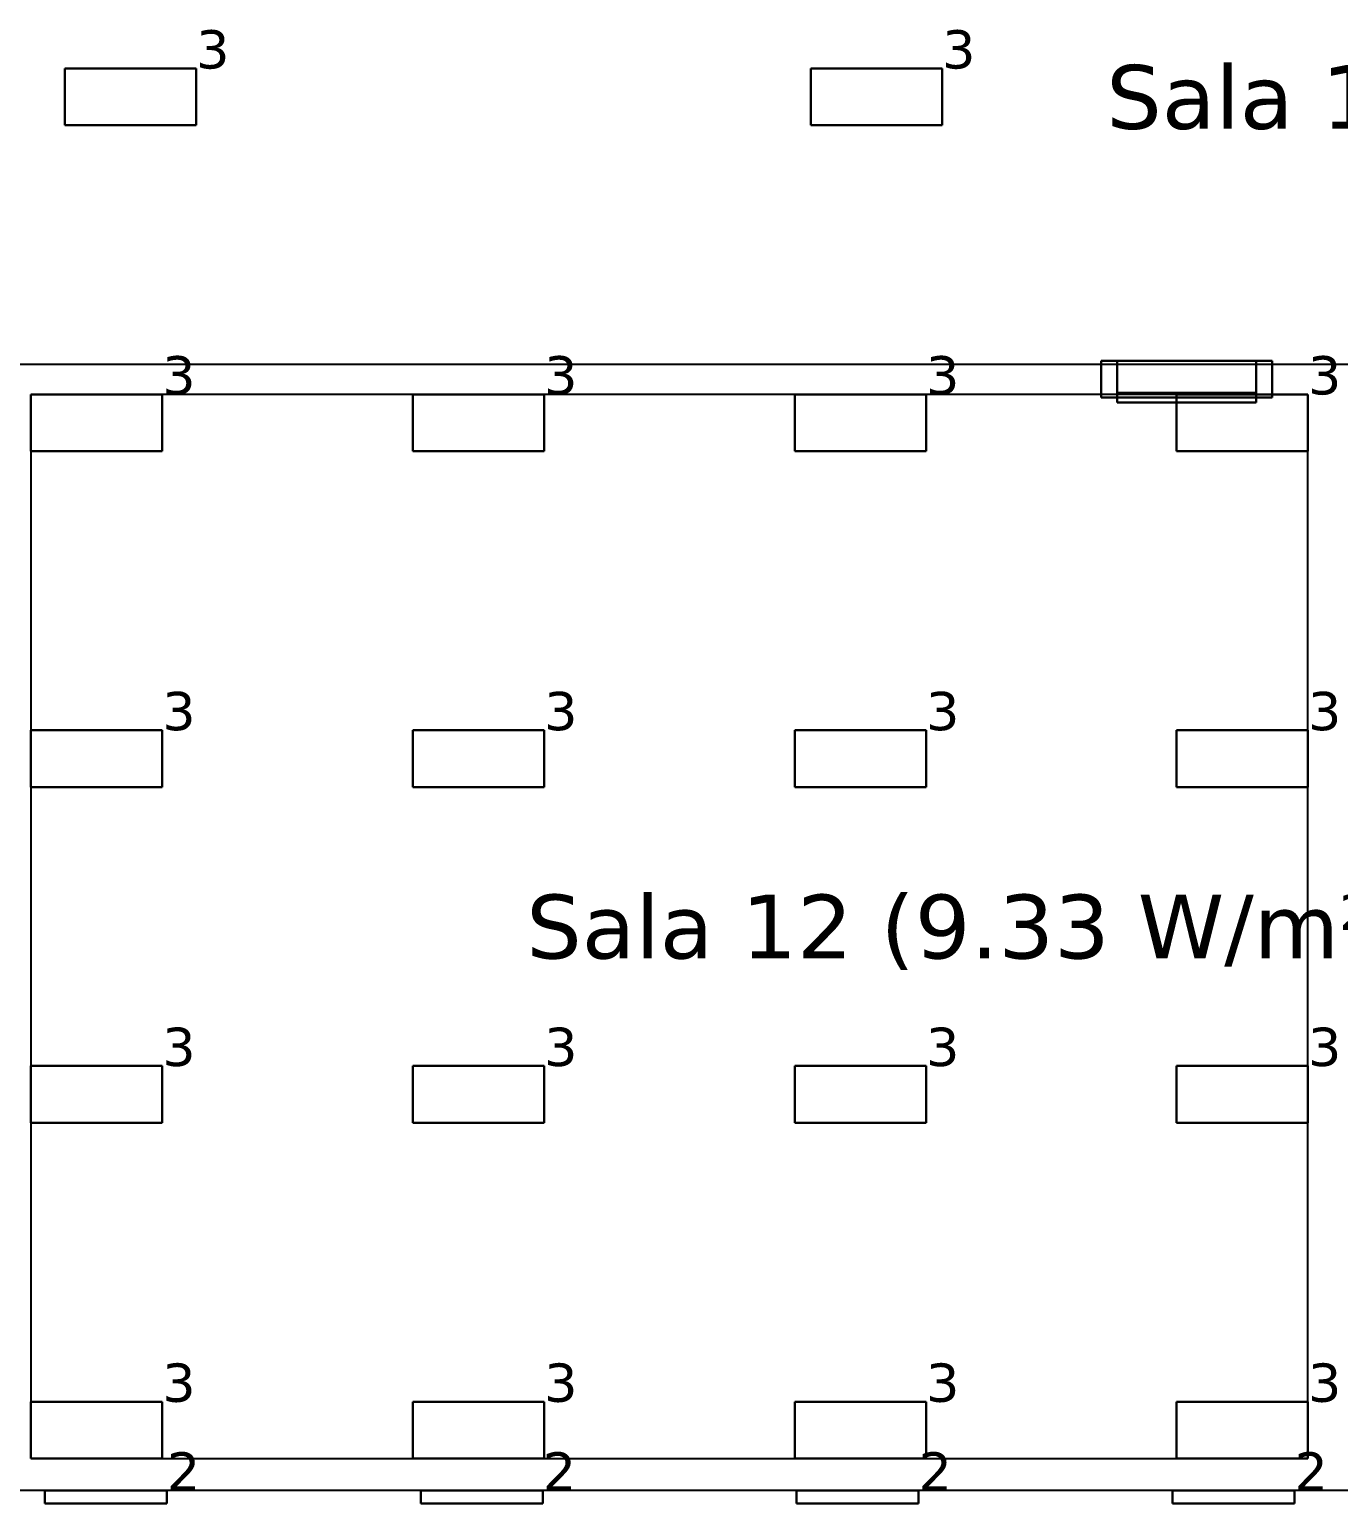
# Model space of a CAD drawing. Header units: inches. Extents: x 28 to 141, y 59 to 110.
# Drawn here: x 90.5 to 96.65, y 69.23 to 76.16 of the extents above; entities that cross this region are included whole.
import ezdxf

# ---------------------------------------------------------------- set-up
doc = ezdxf.new("R2010")
doc.units = ezdxf.units.IN
doc.header["$MEASUREMENT"] = 0
for name, color, linetype, true_color in [('DLX_BLD1_APERT', 7, 'Continuous', 0x969696), ('DLX_BLD1_CALC', 3, 'Continuous', 0x00ff00), ('DLX_BLD1_DESC', 7, 'Continuous', 0x969696), ('DLX_BLD1_LUM', 7, 'Continuous', 0xffd400), ('DLX_BLD1_LUMKEY_IDX', 7, 'Continuous', 0x969696)]:
    doc.layers.add(name, color=color, linetype=linetype, true_color=true_color)
doc.styles.add('TableTextStyle', font='')
doc.styles.get('TableTextStyle').set_extended_font_data('VERDANA.TTF')

msp = doc.modelspace()

# ---------------------------------------------------------------- linework, layer by layer
at = {"layer": 'DLX_BLD1_APERT'}
for points in [[(96.3392, 74.6023, 0), (95.5361, 74.6023, 0)], [(95.5361, 74.6023, 0), (95.5361, 74.4299, 0)], [(95.5361, 74.4299, 0), (95.5361, 74.6023, 0)], [(95.5361, 74.6023, 0), (95.5361, 74.6023, 0)], [(95.5361, 74.6023, 0), (95.5361, 74.4299, 0)], [(95.5361, 74.4299, 0), (95.5361, 74.6023, 0)], [(95.5361, 74.6023, 0), (95.6111, 74.6023, 0)], [(95.6111, 74.6023, 0), (95.5361, 74.6023, 0)], [(95.5361, 74.6023, 0), (95.5361, 74.6023, 0)], [(95.5361, 74.6023, 0), (96.3392, 74.6023, 0)], [(95.6111, 74.6023, 0), (95.6111, 74.4524, 0)], [(95.6111, 74.6023, 0), (95.6111, 74.6023, 0)], [(96.2642, 74.6023, 0), (95.6111, 74.6023, 0)], [(95.6111, 74.4524, 0), (95.6111, 74.6023, 0)], [(95.6111, 74.6023, 0), (96.2642, 74.6023, 0)], [(95.6111, 74.4524, 0), (95.6111, 74.6023, 0)], [(95.6111, 74.6023, 0), (95.6111, 74.6023, 0)], [(95.6111, 74.6023, 0), (95.6111, 74.4524, 0)], [(96.2642, 74.4524, 0), (96.2642, 74.6023, 0)], [(96.2642, 74.6023, 0), (96.3392, 74.6023, 0)], [(96.3392, 74.6023, 0), (96.2642, 74.6023, 0)], [(96.2642, 74.6023, 0), (96.2642, 74.6023, 0)], [(96.2642, 74.6023, 0), (96.2642, 74.4524, 0)], [(96.2642, 74.4524, 0), (96.2642, 74.6023, 0)], [(96.2642, 74.6023, 0), (96.2642, 74.6023, 0)], [(96.2642, 74.6023, 0), (96.2642, 74.4524, 0)], [(96.3392, 74.4299, 0), (96.3392, 74.6023, 0)], [(96.3392, 74.4299, 0), (96.3392, 74.6023, 0)], [(96.3392, 74.6023, 0), (96.3392, 74.6023, 0)], [(96.3392, 74.6023, 0), (96.3392, 74.4299, 0)], [(96.3392, 74.6023, 0), (96.3392, 74.4299, 0)], [(96.3392, 74.6023, 0), (96.3392, 74.6023, 0)], [(95.6111, 74.4524, 0), (95.6111, 74.4299, 0)], [(96.2642, 74.4524, 0), (95.6111, 74.4524, 0)], [(95.6111, 74.4524, 0), (95.6111, 74.4524, 0)], [(95.6111, 74.4524, 0), (96.2642, 74.4524, 0)], [(95.6111, 74.4299, 0), (95.6111, 74.4524, 0)], [(95.6111, 74.4524, 0), (95.6111, 74.4524, 0)], [(95.6111, 74.4524, 0), (95.6111, 74.4299, 0)], [(95.6111, 74.4299, 0), (95.6111, 74.4524, 0)], [(95.6111, 74.4299, 0), (95.6111, 74.4524, 0)], [(95.6111, 74.4524, 0), (96.2642, 74.4524, 0)], [(95.6111, 74.4524, 0), (96.2642, 74.4524, 0)], [(96.2642, 74.4524, 0), (95.6111, 74.4524, 0)], [(95.6111, 74.4524, 0), (95.6111, 74.4524, 0)], [(95.6111, 74.4299, 0), (95.6111, 74.4524, 0)], [(95.6111, 74.4524, 0), (95.6111, 74.4524, 0)], [(95.6111, 74.4524, 0), (95.6111, 74.4299, 0)], [(96.2642, 74.4524, 0), (95.6111, 74.4524, 0)], [(95.6111, 74.4524, 0), (95.6111, 74.4299, 0)], [(96.2642, 74.4299, 0), (96.2642, 74.4524, 0)], [(96.2642, 74.4524, 0), (96.2642, 74.4524, 0)], [(96.2642, 74.4524, 0), (96.2642, 74.4299, 0)], [(96.2642, 74.4524, 0), (96.2642, 74.4524, 0)], [(96.2642, 74.4524, 0), (96.2642, 74.4299, 0)], [(96.2642, 74.4299, 0), (96.2642, 74.4524, 0)], [(96.2642, 74.4524, 0), (96.2642, 74.4299, 0)], [(96.2642, 74.4524, 0), (96.2642, 74.4524, 0)], [(96.2642, 74.4299, 0), (96.2642, 74.4524, 0)], [(96.2642, 74.4299, 0), (96.2642, 74.4524, 0)], [(96.2642, 74.4524, 0), (96.2642, 74.4524, 0)], [(96.2642, 74.4524, 0), (96.2642, 74.4299, 0)], [(95.5361, 74.4299, 0), (96.3392, 74.4299, 0)], [(95.5361, 74.4299, 0), (95.5361, 74.4299, 0)], [(95.6111, 74.4299, 0), (95.5361, 74.4299, 0)], [(96.3392, 74.4299, 0), (95.5361, 74.4299, 0)], [(95.5361, 74.4299, 0), (95.5361, 74.4299, 0)], [(95.5361, 74.4299, 0), (95.6111, 74.4299, 0)], [(95.6111, 74.4299, 0), (95.6111, 74.4299, 0)], [(95.6111, 74.4299, 0), (96.2642, 74.4299, 0)], [(96.2642, 74.4299, 0), (95.6111, 74.4299, 0)], [(95.6111, 74.4299, 0), (95.6111, 74.4299, 0)], [(96.2642, 74.4299, 0), (95.6111, 74.4299, 0)], [(95.6111, 74.4299, 0), (95.6111, 74.4074, 0)], [(95.6111, 74.4299, 0), (95.6111, 74.4299, 0)], [(95.6111, 74.4299, 0), (95.6111, 74.4074, 0)], [(95.6111, 74.4074, 0), (95.6111, 74.4299, 0)], [(95.6111, 74.4074, 0), (95.6111, 74.4299, 0)], [(95.6111, 74.4299, 0), (95.6111, 74.4299, 0)], [(95.6111, 74.4299, 0), (96.2642, 74.4299, 0)], [(95.6111, 74.4074, 0), (96.2642, 74.4074, 0)], [(95.6111, 74.4074, 0), (95.6111, 74.4074, 0)], [(95.6111, 74.4074, 0), (96.2642, 74.4074, 0)], [(96.2642, 74.4074, 0), (95.6111, 74.4074, 0)], [(95.6111, 74.4074, 0), (95.6111, 74.4074, 0)], [(96.2642, 74.4074, 0), (95.6111, 74.4074, 0)], [(96.3392, 74.4299, 0), (96.2642, 74.4299, 0)], [(96.2642, 74.4299, 0), (96.2642, 74.4299, 0)], [(96.2642, 74.4299, 0), (96.3392, 74.4299, 0)], [(96.2642, 74.4299, 0), (96.2642, 74.4299, 0)], [(96.2642, 74.4074, 0), (96.2642, 74.4299, 0)], [(96.2642, 74.4299, 0), (96.2642, 74.4299, 0)], [(96.2642, 74.4299, 0), (96.2642, 74.4074, 0)], [(96.2642, 74.4074, 0), (96.2642, 74.4299, 0)], [(96.2642, 74.4299, 0), (96.2642, 74.4074, 0)], [(96.2642, 74.4299, 0), (96.2642, 74.4299, 0)], [(96.2642, 74.4074, 0), (96.2642, 74.4074, 0)], [(96.2642, 74.4074, 0), (96.2642, 74.4074, 0)], [(96.3392, 74.4299, 0), (96.3392, 74.4299, 0)], [(96.3392, 74.4299, 0), (96.3392, 74.4299, 0)]]:
    msp.add_polyline3d(points, dxfattribs=at)
at = {"layer": 'DLX_BLD1_CALC'}
for points in [[(95.6111, 74.6023, 0), (95.5361, 74.6023, 0)], [(95.5361, 74.6023, 0), (95.5361, 74.5873, 0)], [(95.5361, 74.5873, 0), (95.5361, 74.6023, 0)], [(95.5361, 74.6023, 0), (95.6111, 74.6023, 0)], [(95.6111, 74.5873, 0), (95.6111, 74.6023, 0)], [(95.6111, 74.6023, 0), (95.6111, 74.5873, 0)], [(96.2642, 74.6023, 0), (96.2642, 74.5873, 0)], [(96.3392, 74.6023, 0), (96.2642, 74.6023, 0)], [(96.2642, 74.5873, 0), (96.2642, 74.6023, 0)], [(96.2642, 74.6023, 0), (96.3392, 74.6023, 0)], [(96.3392, 74.5873, 0), (96.3392, 74.6023, 0)], [(96.3392, 74.6023, 0), (96.3392, 74.5873, 0)], [(90.1861, 74.5873, 0), (95.5361, 74.5873, 0)], [(95.5361, 74.5873, 0), (95.6111, 74.5873, 0)], [(95.6111, 74.5873, 0), (96.2642, 74.5873, 0)], [(96.2642, 74.5873, 0), (96.3392, 74.5873, 0)], [(96.3392, 74.5873, 0), (101.4869, 74.5873, 0)], [(95.5361, 74.4449, 0), (90.5076, 74.4449, 0)], [(90.5076, 74.4449, 0), (90.5076, 69.4449, 0)], [(96.3392, 74.4449, 0), (95.5361, 74.4449, 0)], [(95.5361, 74.4449, 0), (95.5361, 74.4299, 0)], [(95.5361, 74.4299, 0), (95.5361, 74.4449, 0)], [(95.5361, 74.4299, 0), (95.6111, 74.4299, 0)], [(95.6111, 74.4299, 0), (95.5361, 74.4299, 0)], [(95.6111, 74.4299, 0), (95.6111, 74.4074, 0)], [(95.6111, 74.4074, 0), (95.6111, 74.4299, 0)], [(95.6111, 74.4074, 0), (96.2642, 74.4074, 0)], [(96.2642, 74.4074, 0), (95.6111, 74.4074, 0)], [(96.2642, 74.4074, 0), (96.2642, 74.4299, 0)], [(96.2642, 74.4299, 0), (96.3392, 74.4299, 0)], [(96.2642, 74.4299, 0), (96.2642, 74.4074, 0)], [(96.3392, 74.4299, 0), (96.2642, 74.4299, 0)], [(96.3392, 74.4299, 0), (96.3392, 74.4449, 0)], [(96.5076, 74.4449, 0), (96.3392, 74.4449, 0)], [(96.3392, 74.4449, 0), (96.3392, 74.4299, 0)], [(96.5076, 69.4449, 0), (96.5076, 74.4449, 0)], [(90.5076, 69.4449, 0), (96.5076, 69.4449, 0)], [(108.8054, 69.2949, 0), (88.8076, 69.2949, 0)]]:
    msp.add_polyline3d(points, dxfattribs=at)
at = {"layer": 'DLX_BLD1_LUM'}
for points in [[(90.667, 75.7093, 0), (90.667, 75.9763, 0)], [(90.667, 75.9763, 0), (90.667, 75.9763, 0)], [(90.667, 75.9763, 0), (90.667, 75.7093, 0)], [(90.667, 75.9763, 0), (91.284, 75.9763, 0)], [(91.284, 75.9763, 0), (90.667, 75.9763, 0)], [(90.667, 75.9763, 0), (90.667, 75.9763, 0)], [(90.667, 75.9763, 0), (90.667, 75.7093, 0)], [(91.284, 75.9763, 0), (90.667, 75.9763, 0)], [(90.667, 75.7093, 0), (90.667, 75.9763, 0)], [(90.667, 75.9763, 0), (91.284, 75.9763, 0)], [(91.284, 75.9763, 0), (91.284, 75.7093, 0)], [(91.284, 75.7093, 0), (91.284, 75.9763, 0)], [(91.284, 75.9763, 0), (91.284, 75.9763, 0)], [(91.284, 75.9763, 0), (91.284, 75.9763, 0)], [(91.284, 75.7093, 0), (91.284, 75.9763, 0)], [(91.284, 75.9763, 0), (91.284, 75.7093, 0)], [(94.1717, 75.7093, 0), (94.1717, 75.9763, 0)], [(94.1717, 75.9763, 0), (94.1717, 75.9763, 0)], [(94.1717, 75.9763, 0), (94.1717, 75.7093, 0)], [(94.1717, 75.9763, 0), (94.7887, 75.9763, 0)], [(94.7887, 75.9763, 0), (94.1717, 75.9763, 0)], [(94.1717, 75.9763, 0), (94.1717, 75.9763, 0)], [(94.1717, 75.9763, 0), (94.1717, 75.7093, 0)], [(94.7887, 75.9763, 0), (94.1717, 75.9763, 0)], [(94.1717, 75.7093, 0), (94.1717, 75.9763, 0)], [(94.1717, 75.9763, 0), (94.7887, 75.9763, 0)], [(94.7887, 75.9763, 0), (94.7887, 75.7093, 0)], [(94.7887, 75.7093, 0), (94.7887, 75.9763, 0)], [(94.7887, 75.9763, 0), (94.7887, 75.9763, 0)], [(94.7887, 75.9763, 0), (94.7887, 75.9763, 0)], [(94.7887, 75.7093, 0), (94.7887, 75.9763, 0)], [(94.7887, 75.9763, 0), (94.7887, 75.7093, 0)], [(91.284, 75.7093, 0), (90.667, 75.7093, 0)], [(90.667, 75.7093, 0), (90.667, 75.7093, 0)], [(90.667, 75.7093, 0), (91.284, 75.7093, 0)], [(90.667, 75.7093, 0), (90.667, 75.7093, 0)], [(90.667, 75.7093, 0), (91.284, 75.7093, 0)], [(91.284, 75.7093, 0), (90.667, 75.7093, 0)], [(91.284, 75.7093, 0), (91.284, 75.7093, 0)], [(91.284, 75.7093, 0), (91.284, 75.7093, 0)], [(94.7887, 75.7093, 0), (94.1717, 75.7093, 0)], [(94.1717, 75.7093, 0), (94.1717, 75.7093, 0)], [(94.1717, 75.7093, 0), (94.7887, 75.7093, 0)], [(94.1717, 75.7093, 0), (94.1717, 75.7093, 0)], [(94.1717, 75.7093, 0), (94.7887, 75.7093, 0)], [(94.7887, 75.7093, 0), (94.1717, 75.7093, 0)], [(94.7887, 75.7093, 0), (94.7887, 75.7093, 0)], [(94.7887, 75.7093, 0), (94.7887, 75.7093, 0)], [(90.5076, 74.1779, 0), (90.5076, 74.4449, 0)], [(90.5076, 74.4449, 0), (90.5076, 74.4449, 0)], [(90.5076, 74.4449, 0), (90.5076, 74.1779, 0)], [(90.5076, 74.4449, 0), (91.1246, 74.4449, 0)], [(91.1246, 74.4449, 0), (90.5076, 74.4449, 0)], [(90.5076, 74.4449, 0), (90.5076, 74.4449, 0)], [(90.5076, 74.4449, 0), (90.5076, 74.1779, 0)], [(91.1246, 74.4449, 0), (90.5076, 74.4449, 0)], [(90.5076, 74.1779, 0), (90.5076, 74.4449, 0)], [(90.5076, 74.4449, 0), (91.1246, 74.4449, 0)], [(91.1246, 74.4449, 0), (91.1246, 74.1779, 0)], [(91.1246, 74.1779, 0), (91.1246, 74.4449, 0)], [(91.1246, 74.4449, 0), (91.1246, 74.4449, 0)], [(91.1246, 74.4449, 0), (91.1246, 74.4449, 0)], [(91.1246, 74.1779, 0), (91.1246, 74.4449, 0)], [(91.1246, 74.4449, 0), (91.1246, 74.1779, 0)], [(92.3019, 74.1779, 0), (92.3019, 74.4449, 0)], [(92.3019, 74.4449, 0), (92.3019, 74.4449, 0)], [(92.3019, 74.4449, 0), (92.3019, 74.1779, 0)], [(92.3019, 74.4449, 0), (92.9189, 74.4449, 0)], [(92.9189, 74.4449, 0), (92.3019, 74.4449, 0)], [(92.3019, 74.4449, 0), (92.3019, 74.4449, 0)], [(92.3019, 74.4449, 0), (92.3019, 74.1779, 0)], [(92.9189, 74.4449, 0), (92.3019, 74.4449, 0)], [(92.3019, 74.1779, 0), (92.3019, 74.4449, 0)], [(92.3019, 74.4449, 0), (92.9189, 74.4449, 0)], [(92.9189, 74.4449, 0), (92.9189, 74.1779, 0)], [(92.9189, 74.1779, 0), (92.9189, 74.4449, 0)], [(92.9189, 74.4449, 0), (92.9189, 74.4449, 0)], [(92.9189, 74.4449, 0), (92.9189, 74.4449, 0)], [(92.9189, 74.1779, 0), (92.9189, 74.4449, 0)], [(92.9189, 74.4449, 0), (92.9189, 74.1779, 0)], [(94.0962, 74.1779, 0), (94.0962, 74.4449, 0)], [(94.0962, 74.4449, 0), (94.0962, 74.4449, 0)], [(94.0962, 74.4449, 0), (94.0962, 74.1779, 0)], [(94.0962, 74.4449, 0), (94.7132, 74.4449, 0)], [(94.7132, 74.4449, 0), (94.0962, 74.4449, 0)], [(94.0962, 74.4449, 0), (94.0962, 74.4449, 0)], [(94.0962, 74.4449, 0), (94.0962, 74.1779, 0)], [(94.7132, 74.4449, 0), (94.0962, 74.4449, 0)], [(94.0962, 74.1779, 0), (94.0962, 74.4449, 0)], [(94.0962, 74.4449, 0), (94.7132, 74.4449, 0)], [(94.7132, 74.4449, 0), (94.7132, 74.1779, 0)], [(94.7132, 74.1779, 0), (94.7132, 74.4449, 0)], [(94.7132, 74.4449, 0), (94.7132, 74.4449, 0)], [(94.7132, 74.4449, 0), (94.7132, 74.4449, 0)], [(94.7132, 74.1779, 0), (94.7132, 74.4449, 0)], [(94.7132, 74.4449, 0), (94.7132, 74.1779, 0)], [(95.8906, 74.1779, 0), (95.8906, 74.4449, 0)], [(95.8906, 74.4449, 0), (95.8906, 74.4449, 0)], [(95.8906, 74.4449, 0), (95.8906, 74.1779, 0)], [(95.8906, 74.4449, 0), (96.5076, 74.4449, 0)], [(96.5076, 74.4449, 0), (95.8906, 74.4449, 0)], [(95.8906, 74.4449, 0), (95.8906, 74.4449, 0)], [(95.8906, 74.4449, 0), (95.8906, 74.1779, 0)], [(96.5076, 74.4449, 0), (95.8906, 74.4449, 0)], [(95.8906, 74.1779, 0), (95.8906, 74.4449, 0)], [(95.8906, 74.4449, 0), (96.5076, 74.4449, 0)], [(96.5076, 74.4449, 0), (96.5076, 74.1779, 0)], [(96.5076, 74.1779, 0), (96.5076, 74.4449, 0)], [(96.5076, 74.4449, 0), (96.5076, 74.4449, 0)], [(96.5076, 74.4449, 0), (96.5076, 74.4449, 0)], [(96.5076, 74.1779, 0), (96.5076, 74.4449, 0)], [(96.5076, 74.4449, 0), (96.5076, 74.1779, 0)], [(91.1246, 74.1779, 0), (90.5076, 74.1779, 0)], [(90.5076, 74.1779, 0), (90.5076, 74.1779, 0)], [(90.5076, 74.1779, 0), (91.1246, 74.1779, 0)], [(90.5076, 74.1779, 0), (90.5076, 74.1779, 0)], [(90.5076, 74.1779, 0), (91.1246, 74.1779, 0)], [(91.1246, 74.1779, 0), (90.5076, 74.1779, 0)], [(91.1246, 74.1779, 0), (91.1246, 74.1779, 0)], [(91.1246, 74.1779, 0), (91.1246, 74.1779, 0)], [(92.9189, 74.1779, 0), (92.3019, 74.1779, 0)], [(92.3019, 74.1779, 0), (92.3019, 74.1779, 0)], [(92.3019, 74.1779, 0), (92.9189, 74.1779, 0)], [(92.3019, 74.1779, 0), (92.3019, 74.1779, 0)], [(92.3019, 74.1779, 0), (92.9189, 74.1779, 0)], [(92.9189, 74.1779, 0), (92.3019, 74.1779, 0)], [(92.9189, 74.1779, 0), (92.9189, 74.1779, 0)], [(92.9189, 74.1779, 0), (92.9189, 74.1779, 0)], [(94.7132, 74.1779, 0), (94.0962, 74.1779, 0)], [(94.0962, 74.1779, 0), (94.0962, 74.1779, 0)], [(94.0962, 74.1779, 0), (94.7132, 74.1779, 0)], [(94.0962, 74.1779, 0), (94.0962, 74.1779, 0)], [(94.0962, 74.1779, 0), (94.7132, 74.1779, 0)], [(94.7132, 74.1779, 0), (94.0962, 74.1779, 0)], [(94.7132, 74.1779, 0), (94.7132, 74.1779, 0)], [(94.7132, 74.1779, 0), (94.7132, 74.1779, 0)], [(96.5076, 74.1779, 0), (95.8906, 74.1779, 0)], [(95.8906, 74.1779, 0), (95.8906, 74.1779, 0)], [(95.8906, 74.1779, 0), (96.5076, 74.1779, 0)], [(95.8906, 74.1779, 0), (95.8906, 74.1779, 0)], [(95.8906, 74.1779, 0), (96.5076, 74.1779, 0)], [(96.5076, 74.1779, 0), (95.8906, 74.1779, 0)], [(96.5076, 74.1779, 0), (96.5076, 74.1779, 0)], [(96.5076, 74.1779, 0), (96.5076, 74.1779, 0)], [(90.5076, 72.6003, 0), (90.5076, 72.8673, 0)], [(90.5076, 72.8673, 0), (90.5076, 72.8673, 0)], [(90.5076, 72.8673, 0), (90.5076, 72.6003, 0)], [(90.5076, 72.8673, 0), (91.1246, 72.8673, 0)], [(91.1246, 72.8673, 0), (90.5076, 72.8673, 0)], [(90.5076, 72.8673, 0), (90.5076, 72.8673, 0)], [(90.5076, 72.8673, 0), (90.5076, 72.6003, 0)], [(91.1246, 72.8673, 0), (90.5076, 72.8673, 0)], [(90.5076, 72.6003, 0), (90.5076, 72.8673, 0)], [(90.5076, 72.8673, 0), (91.1246, 72.8673, 0)], [(91.1246, 72.8673, 0), (91.1246, 72.6003, 0)], [(91.1246, 72.6003, 0), (91.1246, 72.8673, 0)], [(91.1246, 72.8673, 0), (91.1246, 72.8673, 0)], [(91.1246, 72.8673, 0), (91.1246, 72.8673, 0)], [(91.1246, 72.6003, 0), (91.1246, 72.8673, 0)], [(91.1246, 72.8673, 0), (91.1246, 72.6003, 0)], [(92.3019, 72.6003, 0), (92.3019, 72.8673, 0)], [(92.3019, 72.8673, 0), (92.3019, 72.8673, 0)], [(92.3019, 72.8673, 0), (92.3019, 72.6003, 0)], [(92.3019, 72.8673, 0), (92.9189, 72.8673, 0)], [(92.9189, 72.8673, 0), (92.3019, 72.8673, 0)], [(92.3019, 72.8673, 0), (92.3019, 72.8673, 0)], [(92.3019, 72.8673, 0), (92.3019, 72.6003, 0)], [(92.9189, 72.8673, 0), (92.3019, 72.8673, 0)], [(92.3019, 72.6003, 0), (92.3019, 72.8673, 0)], [(92.3019, 72.8673, 0), (92.9189, 72.8673, 0)], [(92.9189, 72.8673, 0), (92.9189, 72.6003, 0)], [(92.9189, 72.6003, 0), (92.9189, 72.8673, 0)], [(92.9189, 72.8673, 0), (92.9189, 72.8673, 0)], [(92.9189, 72.8673, 0), (92.9189, 72.8673, 0)], [(92.9189, 72.6003, 0), (92.9189, 72.8673, 0)], [(92.9189, 72.8673, 0), (92.9189, 72.6003, 0)], [(94.0962, 72.6003, 0), (94.0962, 72.8673, 0)], [(94.0962, 72.8673, 0), (94.0962, 72.8673, 0)], [(94.0962, 72.8673, 0), (94.0962, 72.6003, 0)], [(94.0962, 72.8673, 0), (94.7132, 72.8673, 0)], [(94.7132, 72.8673, 0), (94.0962, 72.8673, 0)], [(94.0962, 72.8673, 0), (94.0962, 72.8673, 0)], [(94.0962, 72.8673, 0), (94.0962, 72.6003, 0)], [(94.7132, 72.8673, 0), (94.0962, 72.8673, 0)], [(94.0962, 72.6003, 0), (94.0962, 72.8673, 0)], [(94.0962, 72.8673, 0), (94.7132, 72.8673, 0)], [(94.7132, 72.8673, 0), (94.7132, 72.6003, 0)], [(94.7132, 72.6003, 0), (94.7132, 72.8673, 0)], [(94.7132, 72.8673, 0), (94.7132, 72.8673, 0)], [(94.7132, 72.8673, 0), (94.7132, 72.8673, 0)], [(94.7132, 72.6003, 0), (94.7132, 72.8673, 0)], [(94.7132, 72.8673, 0), (94.7132, 72.6003, 0)], [(95.8906, 72.6003, 0), (95.8906, 72.8673, 0)], [(95.8906, 72.8673, 0), (95.8906, 72.8673, 0)], [(95.8906, 72.8673, 0), (95.8906, 72.6003, 0)], [(95.8906, 72.8673, 0), (96.5076, 72.8673, 0)], [(96.5076, 72.8673, 0), (95.8906, 72.8673, 0)], [(95.8906, 72.8673, 0), (95.8906, 72.8673, 0)], [(95.8906, 72.8673, 0), (95.8906, 72.6003, 0)], [(96.5076, 72.8673, 0), (95.8906, 72.8673, 0)], [(95.8906, 72.6003, 0), (95.8906, 72.8673, 0)], [(95.8906, 72.8673, 0), (96.5076, 72.8673, 0)], [(96.5076, 72.8673, 0), (96.5076, 72.6003, 0)], [(96.5076, 72.6003, 0), (96.5076, 72.8673, 0)], [(96.5076, 72.8673, 0), (96.5076, 72.8673, 0)], [(96.5076, 72.8673, 0), (96.5076, 72.8673, 0)], [(96.5076, 72.6003, 0), (96.5076, 72.8673, 0)], [(96.5076, 72.8673, 0), (96.5076, 72.6003, 0)], [(91.1246, 72.6003, 0), (90.5076, 72.6003, 0)], [(90.5076, 72.6003, 0), (90.5076, 72.6003, 0)], [(90.5076, 72.6003, 0), (91.1246, 72.6003, 0)], [(90.5076, 72.6003, 0), (90.5076, 72.6003, 0)], [(90.5076, 72.6003, 0), (91.1246, 72.6003, 0)], [(91.1246, 72.6003, 0), (90.5076, 72.6003, 0)], [(91.1246, 72.6003, 0), (91.1246, 72.6003, 0)], [(91.1246, 72.6003, 0), (91.1246, 72.6003, 0)], [(92.9189, 72.6003, 0), (92.3019, 72.6003, 0)], [(92.3019, 72.6003, 0), (92.3019, 72.6003, 0)], [(92.3019, 72.6003, 0), (92.9189, 72.6003, 0)], [(92.3019, 72.6003, 0), (92.3019, 72.6003, 0)], [(92.3019, 72.6003, 0), (92.9189, 72.6003, 0)], [(92.9189, 72.6003, 0), (92.3019, 72.6003, 0)], [(92.9189, 72.6003, 0), (92.9189, 72.6003, 0)], [(92.9189, 72.6003, 0), (92.9189, 72.6003, 0)], [(94.7132, 72.6003, 0), (94.0962, 72.6003, 0)], [(94.0962, 72.6003, 0), (94.0962, 72.6003, 0)], [(94.0962, 72.6003, 0), (94.7132, 72.6003, 0)], [(94.0962, 72.6003, 0), (94.0962, 72.6003, 0)], [(94.0962, 72.6003, 0), (94.7132, 72.6003, 0)], [(94.7132, 72.6003, 0), (94.0962, 72.6003, 0)], [(94.7132, 72.6003, 0), (94.7132, 72.6003, 0)], [(94.7132, 72.6003, 0), (94.7132, 72.6003, 0)], [(96.5076, 72.6003, 0), (95.8906, 72.6003, 0)], [(95.8906, 72.6003, 0), (95.8906, 72.6003, 0)], [(95.8906, 72.6003, 0), (96.5076, 72.6003, 0)], [(95.8906, 72.6003, 0), (95.8906, 72.6003, 0)], [(95.8906, 72.6003, 0), (96.5076, 72.6003, 0)], [(96.5076, 72.6003, 0), (95.8906, 72.6003, 0)], [(96.5076, 72.6003, 0), (96.5076, 72.6003, 0)], [(96.5076, 72.6003, 0), (96.5076, 72.6003, 0)], [(90.5076, 71.0226, 0), (90.5076, 71.2896, 0)], [(90.5076, 71.2896, 0), (90.5076, 71.2896, 0)], [(90.5076, 71.2896, 0), (90.5076, 71.0226, 0)], [(90.5076, 71.2896, 0), (91.1246, 71.2896, 0)], [(91.1246, 71.2896, 0), (90.5076, 71.2896, 0)], [(90.5076, 71.2896, 0), (90.5076, 71.2896, 0)], [(90.5076, 71.2896, 0), (90.5076, 71.0226, 0)], [(91.1246, 71.2896, 0), (90.5076, 71.2896, 0)], [(90.5076, 71.0226, 0), (90.5076, 71.2896, 0)], [(90.5076, 71.2896, 0), (91.1246, 71.2896, 0)], [(91.1246, 71.2896, 0), (91.1246, 71.0226, 0)], [(91.1246, 71.0226, 0), (91.1246, 71.2896, 0)], [(91.1246, 71.2896, 0), (91.1246, 71.2896, 0)], [(91.1246, 71.2896, 0), (91.1246, 71.2896, 0)], [(91.1246, 71.0226, 0), (91.1246, 71.2896, 0)], [(91.1246, 71.2896, 0), (91.1246, 71.0226, 0)], [(92.3019, 71.0226, 0), (92.3019, 71.2896, 0)], [(92.3019, 71.2896, 0), (92.3019, 71.2896, 0)], [(92.3019, 71.2896, 0), (92.3019, 71.0226, 0)], [(92.3019, 71.2896, 0), (92.9189, 71.2896, 0)], [(92.9189, 71.2896, 0), (92.3019, 71.2896, 0)], [(92.3019, 71.2896, 0), (92.3019, 71.2896, 0)], [(92.3019, 71.2896, 0), (92.3019, 71.0226, 0)], [(92.9189, 71.2896, 0), (92.3019, 71.2896, 0)], [(92.3019, 71.0226, 0), (92.3019, 71.2896, 0)], [(92.3019, 71.2896, 0), (92.9189, 71.2896, 0)], [(92.9189, 71.2896, 0), (92.9189, 71.0226, 0)], [(92.9189, 71.0226, 0), (92.9189, 71.2896, 0)], [(92.9189, 71.2896, 0), (92.9189, 71.2896, 0)], [(92.9189, 71.2896, 0), (92.9189, 71.2896, 0)], [(92.9189, 71.0226, 0), (92.9189, 71.2896, 0)], [(92.9189, 71.2896, 0), (92.9189, 71.0226, 0)], [(94.0962, 71.0226, 0), (94.0962, 71.2896, 0)], [(94.0962, 71.2896, 0), (94.0962, 71.2896, 0)], [(94.0962, 71.2896, 0), (94.0962, 71.0226, 0)], [(94.0962, 71.2896, 0), (94.7132, 71.2896, 0)], [(94.7132, 71.2896, 0), (94.0962, 71.2896, 0)], [(94.0962, 71.2896, 0), (94.0962, 71.2896, 0)], [(94.0962, 71.2896, 0), (94.0962, 71.0226, 0)], [(94.7132, 71.2896, 0), (94.0962, 71.2896, 0)], [(94.0962, 71.0226, 0), (94.0962, 71.2896, 0)], [(94.0962, 71.2896, 0), (94.7132, 71.2896, 0)], [(94.7132, 71.2896, 0), (94.7132, 71.0226, 0)], [(94.7132, 71.0226, 0), (94.7132, 71.2896, 0)], [(94.7132, 71.2896, 0), (94.7132, 71.2896, 0)], [(94.7132, 71.2896, 0), (94.7132, 71.2896, 0)], [(94.7132, 71.0226, 0), (94.7132, 71.2896, 0)], [(94.7132, 71.2896, 0), (94.7132, 71.0226, 0)], [(95.8906, 71.0226, 0), (95.8906, 71.2896, 0)], [(95.8906, 71.2896, 0), (95.8906, 71.2896, 0)], [(95.8906, 71.2896, 0), (95.8906, 71.0226, 0)], [(95.8906, 71.2896, 0), (96.5076, 71.2896, 0)], [(96.5076, 71.2896, 0), (95.8906, 71.2896, 0)], [(95.8906, 71.2896, 0), (95.8906, 71.2896, 0)], [(95.8906, 71.2896, 0), (95.8906, 71.0226, 0)], [(96.5076, 71.2896, 0), (95.8906, 71.2896, 0)], [(95.8906, 71.0226, 0), (95.8906, 71.2896, 0)], [(95.8906, 71.2896, 0), (96.5076, 71.2896, 0)], [(96.5076, 71.2896, 0), (96.5076, 71.0226, 0)], [(96.5076, 71.0226, 0), (96.5076, 71.2896, 0)], [(96.5076, 71.2896, 0), (96.5076, 71.2896, 0)], [(96.5076, 71.2896, 0), (96.5076, 71.2896, 0)], [(96.5076, 71.0226, 0), (96.5076, 71.2896, 0)], [(96.5076, 71.2896, 0), (96.5076, 71.0226, 0)], [(91.1246, 71.0226, 0), (90.5076, 71.0226, 0)], [(90.5076, 71.0226, 0), (90.5076, 71.0226, 0)], [(90.5076, 71.0226, 0), (91.1246, 71.0226, 0)], [(90.5076, 71.0226, 0), (90.5076, 71.0226, 0)], [(90.5076, 71.0226, 0), (91.1246, 71.0226, 0)], [(91.1246, 71.0226, 0), (90.5076, 71.0226, 0)], [(91.1246, 71.0226, 0), (91.1246, 71.0226, 0)], [(91.1246, 71.0226, 0), (91.1246, 71.0226, 0)], [(92.9189, 71.0226, 0), (92.3019, 71.0226, 0)], [(92.3019, 71.0226, 0), (92.3019, 71.0226, 0)], [(92.3019, 71.0226, 0), (92.9189, 71.0226, 0)], [(92.3019, 71.0226, 0), (92.3019, 71.0226, 0)], [(92.3019, 71.0226, 0), (92.9189, 71.0226, 0)], [(92.9189, 71.0226, 0), (92.3019, 71.0226, 0)], [(92.9189, 71.0226, 0), (92.9189, 71.0226, 0)], [(92.9189, 71.0226, 0), (92.9189, 71.0226, 0)], [(94.7132, 71.0226, 0), (94.0962, 71.0226, 0)], [(94.0962, 71.0226, 0), (94.0962, 71.0226, 0)], [(94.0962, 71.0226, 0), (94.7132, 71.0226, 0)], [(94.0962, 71.0226, 0), (94.0962, 71.0226, 0)], [(94.0962, 71.0226, 0), (94.7132, 71.0226, 0)], [(94.7132, 71.0226, 0), (94.0962, 71.0226, 0)], [(94.7132, 71.0226, 0), (94.7132, 71.0226, 0)], [(94.7132, 71.0226, 0), (94.7132, 71.0226, 0)], [(96.5076, 71.0226, 0), (95.8906, 71.0226, 0)], [(95.8906, 71.0226, 0), (95.8906, 71.0226, 0)], [(95.8906, 71.0226, 0), (96.5076, 71.0226, 0)], [(95.8906, 71.0226, 0), (95.8906, 71.0226, 0)], [(95.8906, 71.0226, 0), (96.5076, 71.0226, 0)], [(96.5076, 71.0226, 0), (95.8906, 71.0226, 0)], [(96.5076, 71.0226, 0), (96.5076, 71.0226, 0)], [(96.5076, 71.0226, 0), (96.5076, 71.0226, 0)], [(90.5076, 69.4449, 0), (90.5076, 69.7119, 0)], [(90.5076, 69.7119, 0), (90.5076, 69.7119, 0)], [(90.5076, 69.7119, 0), (90.5076, 69.4449, 0)], [(90.5076, 69.7119, 0), (91.1246, 69.7119, 0)], [(91.1246, 69.7119, 0), (90.5076, 69.7119, 0)], [(90.5076, 69.7119, 0), (90.5076, 69.7119, 0)], [(90.5076, 69.7119, 0), (90.5076, 69.4449, 0)], [(91.1246, 69.7119, 0), (90.5076, 69.7119, 0)], [(90.5076, 69.4449, 0), (90.5076, 69.7119, 0)], [(90.5076, 69.7119, 0), (91.1246, 69.7119, 0)], [(91.1246, 69.7119, 0), (91.1246, 69.4449, 0)], [(91.1246, 69.4449, 0), (91.1246, 69.7119, 0)], [(91.1246, 69.7119, 0), (91.1246, 69.7119, 0)], [(91.1246, 69.7119, 0), (91.1246, 69.7119, 0)], [(91.1246, 69.4449, 0), (91.1246, 69.7119, 0)], [(91.1246, 69.7119, 0), (91.1246, 69.4449, 0)], [(92.3019, 69.4449, 0), (92.3019, 69.7119, 0)], [(92.3019, 69.7119, 0), (92.3019, 69.7119, 0)], [(92.3019, 69.7119, 0), (92.3019, 69.4449, 0)], [(92.3019, 69.7119, 0), (92.9189, 69.7119, 0)], [(92.9189, 69.7119, 0), (92.3019, 69.7119, 0)], [(92.3019, 69.7119, 0), (92.3019, 69.7119, 0)], [(92.3019, 69.7119, 0), (92.3019, 69.4449, 0)], [(92.9189, 69.7119, 0), (92.3019, 69.7119, 0)], [(92.3019, 69.4449, 0), (92.3019, 69.7119, 0)], [(92.3019, 69.7119, 0), (92.9189, 69.7119, 0)], [(92.9189, 69.7119, 0), (92.9189, 69.4449, 0)], [(92.9189, 69.4449, 0), (92.9189, 69.7119, 0)], [(92.9189, 69.7119, 0), (92.9189, 69.7119, 0)], [(92.9189, 69.7119, 0), (92.9189, 69.7119, 0)], [(92.9189, 69.4449, 0), (92.9189, 69.7119, 0)], [(92.9189, 69.7119, 0), (92.9189, 69.4449, 0)], [(94.0962, 69.4449, 0), (94.0962, 69.7119, 0)], [(94.0962, 69.7119, 0), (94.0962, 69.7119, 0)], [(94.0962, 69.7119, 0), (94.0962, 69.4449, 0)], [(94.0962, 69.7119, 0), (94.7132, 69.7119, 0)], [(94.7132, 69.7119, 0), (94.0962, 69.7119, 0)], [(94.0962, 69.7119, 0), (94.0962, 69.7119, 0)], [(94.0962, 69.7119, 0), (94.0962, 69.4449, 0)], [(94.7132, 69.7119, 0), (94.0962, 69.7119, 0)], [(94.0962, 69.4449, 0), (94.0962, 69.7119, 0)], [(94.0962, 69.7119, 0), (94.7132, 69.7119, 0)], [(94.7132, 69.7119, 0), (94.7132, 69.4449, 0)], [(94.7132, 69.4449, 0), (94.7132, 69.7119, 0)], [(94.7132, 69.7119, 0), (94.7132, 69.7119, 0)], [(94.7132, 69.7119, 0), (94.7132, 69.7119, 0)], [(94.7132, 69.4449, 0), (94.7132, 69.7119, 0)], [(94.7132, 69.7119, 0), (94.7132, 69.4449, 0)], [(95.8906, 69.4449, 0), (95.8906, 69.7119, 0)], [(95.8906, 69.7119, 0), (95.8906, 69.7119, 0)], [(95.8906, 69.7119, 0), (95.8906, 69.4449, 0)], [(95.8906, 69.7119, 0), (96.5076, 69.7119, 0)], [(96.5076, 69.7119, 0), (95.8906, 69.7119, 0)], [(95.8906, 69.7119, 0), (95.8906, 69.7119, 0)], [(95.8906, 69.7119, 0), (95.8906, 69.4449, 0)], [(96.5076, 69.7119, 0), (95.8906, 69.7119, 0)], [(95.8906, 69.4449, 0), (95.8906, 69.7119, 0)], [(95.8906, 69.7119, 0), (96.5076, 69.7119, 0)], [(96.5076, 69.7119, 0), (96.5076, 69.4449, 0)], [(96.5076, 69.4449, 0), (96.5076, 69.7119, 0)], [(96.5076, 69.7119, 0), (96.5076, 69.7119, 0)], [(96.5076, 69.7119, 0), (96.5076, 69.7119, 0)], [(96.5076, 69.4449, 0), (96.5076, 69.7119, 0)], [(96.5076, 69.7119, 0), (96.5076, 69.4449, 0)], [(91.1246, 69.4449, 0), (90.5076, 69.4449, 0)], [(90.5076, 69.4449, 0), (90.5076, 69.4449, 0)], [(90.5076, 69.4449, 0), (91.1246, 69.4449, 0)], [(90.5076, 69.4449, 0), (90.5076, 69.4449, 0)], [(90.5076, 69.4449, 0), (91.1246, 69.4449, 0)], [(91.1246, 69.4449, 0), (90.5076, 69.4449, 0)], [(91.1246, 69.4449, 0), (91.1246, 69.4449, 0)], [(91.1246, 69.4449, 0), (91.1246, 69.4449, 0)], [(92.9189, 69.4449, 0), (92.3019, 69.4449, 0)], [(92.3019, 69.4449, 0), (92.3019, 69.4449, 0)], [(92.3019, 69.4449, 0), (92.9189, 69.4449, 0)], [(92.3019, 69.4449, 0), (92.3019, 69.4449, 0)], [(92.3019, 69.4449, 0), (92.9189, 69.4449, 0)], [(92.9189, 69.4449, 0), (92.3019, 69.4449, 0)], [(92.9189, 69.4449, 0), (92.9189, 69.4449, 0)], [(92.9189, 69.4449, 0), (92.9189, 69.4449, 0)], [(94.7132, 69.4449, 0), (94.0962, 69.4449, 0)], [(94.0962, 69.4449, 0), (94.0962, 69.4449, 0)], [(94.0962, 69.4449, 0), (94.7132, 69.4449, 0)], [(94.0962, 69.4449, 0), (94.0962, 69.4449, 0)], [(94.0962, 69.4449, 0), (94.7132, 69.4449, 0)], [(94.7132, 69.4449, 0), (94.0962, 69.4449, 0)], [(94.7132, 69.4449, 0), (94.7132, 69.4449, 0)], [(94.7132, 69.4449, 0), (94.7132, 69.4449, 0)], [(96.5076, 69.4449, 0), (95.8906, 69.4449, 0)], [(95.8906, 69.4449, 0), (95.8906, 69.4449, 0)], [(95.8906, 69.4449, 0), (96.5076, 69.4449, 0)], [(95.8906, 69.4449, 0), (95.8906, 69.4449, 0)], [(95.8906, 69.4449, 0), (96.5076, 69.4449, 0)], [(96.5076, 69.4449, 0), (95.8906, 69.4449, 0)], [(96.5076, 69.4449, 0), (96.5076, 69.4449, 0)], [(96.5076, 69.4449, 0), (96.5076, 69.4449, 0)], [(90.5735, 69.2339, 0), (90.5735, 69.2949, 0)], [(90.5735, 69.2949, 0), (90.5735, 69.2949, 0)], [(90.5735, 69.2949, 0), (90.5735, 69.2339, 0)], [(90.5735, 69.2949, 0), (91.1465, 69.2949, 0)], [(91.1465, 69.2949, 0), (90.5735, 69.2949, 0)], [(90.5735, 69.2949, 0), (90.5735, 69.2949, 0)], [(90.5735, 69.2949, 0), (90.5735, 69.2339, 0)], [(91.1465, 69.2949, 0), (90.5735, 69.2949, 0)], [(90.5735, 69.2339, 0), (90.5735, 69.2949, 0)], [(90.5735, 69.2949, 0), (91.1465, 69.2949, 0)], [(91.1465, 69.2949, 0), (91.1465, 69.2339, 0)], [(91.1465, 69.2339, 0), (91.1465, 69.2949, 0)], [(91.1465, 69.2949, 0), (91.1465, 69.2949, 0)], [(91.1465, 69.2949, 0), (91.1465, 69.2949, 0)], [(91.1465, 69.2339, 0), (91.1465, 69.2949, 0)], [(91.1465, 69.2949, 0), (91.1465, 69.2339, 0)], [(92.3394, 69.2339, 0), (92.3394, 69.2949, 0)], [(92.3394, 69.2949, 0), (92.3394, 69.2949, 0)], [(92.3394, 69.2949, 0), (92.3394, 69.2339, 0)], [(92.3394, 69.2949, 0), (92.9124, 69.2949, 0)], [(92.9124, 69.2949, 0), (92.3394, 69.2949, 0)], [(92.3394, 69.2949, 0), (92.3394, 69.2949, 0)], [(92.3394, 69.2949, 0), (92.3394, 69.2339, 0)], [(92.9124, 69.2949, 0), (92.3394, 69.2949, 0)], [(92.3394, 69.2339, 0), (92.3394, 69.2949, 0)], [(92.3394, 69.2949, 0), (92.9124, 69.2949, 0)], [(92.9124, 69.2949, 0), (92.9124, 69.2339, 0)], [(92.9124, 69.2339, 0), (92.9124, 69.2949, 0)], [(92.9124, 69.2949, 0), (92.9124, 69.2949, 0)], [(92.9124, 69.2949, 0), (92.9124, 69.2949, 0)], [(92.9124, 69.2339, 0), (92.9124, 69.2949, 0)], [(92.9124, 69.2949, 0), (92.9124, 69.2339, 0)], [(94.1052, 69.2339, 0), (94.1052, 69.2949, 0)], [(94.1052, 69.2949, 0), (94.1052, 69.2949, 0)], [(94.1052, 69.2949, 0), (94.1052, 69.2339, 0)], [(94.1052, 69.2949, 0), (94.6782, 69.2949, 0)], [(94.6782, 69.2949, 0), (94.1052, 69.2949, 0)], [(94.1052, 69.2949, 0), (94.1052, 69.2949, 0)], [(94.1052, 69.2949, 0), (94.1052, 69.2339, 0)], [(94.6782, 69.2949, 0), (94.1052, 69.2949, 0)], [(94.1052, 69.2339, 0), (94.1052, 69.2949, 0)], [(94.1052, 69.2949, 0), (94.6782, 69.2949, 0)], [(94.6782, 69.2949, 0), (94.6782, 69.2339, 0)], [(94.6782, 69.2339, 0), (94.6782, 69.2949, 0)], [(94.6782, 69.2949, 0), (94.6782, 69.2949, 0)], [(94.6782, 69.2949, 0), (94.6782, 69.2949, 0)], [(94.6782, 69.2339, 0), (94.6782, 69.2949, 0)], [(94.6782, 69.2949, 0), (94.6782, 69.2339, 0)], [(95.8711, 69.2339, 0), (95.8711, 69.2949, 0)], [(95.8711, 69.2949, 0), (95.8711, 69.2949, 0)], [(95.8711, 69.2949, 0), (95.8711, 69.2339, 0)], [(95.8711, 69.2949, 0), (96.4441, 69.2949, 0)], [(96.4441, 69.2949, 0), (95.8711, 69.2949, 0)], [(95.8711, 69.2949, 0), (95.8711, 69.2949, 0)], [(95.8711, 69.2949, 0), (95.8711, 69.2339, 0)], [(96.4441, 69.2949, 0), (95.8711, 69.2949, 0)], [(95.8711, 69.2339, 0), (95.8711, 69.2949, 0)], [(95.8711, 69.2949, 0), (96.4441, 69.2949, 0)], [(96.4441, 69.2949, 0), (96.4441, 69.2339, 0)], [(96.4441, 69.2339, 0), (96.4441, 69.2949, 0)], [(96.4441, 69.2949, 0), (96.4441, 69.2949, 0)], [(96.4441, 69.2949, 0), (96.4441, 69.2949, 0)], [(96.4441, 69.2339, 0), (96.4441, 69.2949, 0)], [(96.4441, 69.2949, 0), (96.4441, 69.2339, 0)], [(91.1465, 69.2339, 0), (90.5735, 69.2339, 0)], [(90.5735, 69.2339, 0), (90.5735, 69.2339, 0)], [(90.5735, 69.2339, 0), (91.1465, 69.2339, 0)], [(90.5735, 69.2339, 0), (90.5735, 69.2339, 0)], [(90.5735, 69.2339, 0), (91.1465, 69.2339, 0)], [(91.1465, 69.2339, 0), (90.5735, 69.2339, 0)], [(91.1465, 69.2339, 0), (91.1465, 69.2339, 0)], [(91.1465, 69.2339, 0), (91.1465, 69.2339, 0)], [(92.9124, 69.2339, 0), (92.3394, 69.2339, 0)], [(92.3394, 69.2339, 0), (92.3394, 69.2339, 0)], [(92.3394, 69.2339, 0), (92.9124, 69.2339, 0)], [(92.3394, 69.2339, 0), (92.3394, 69.2339, 0)], [(92.3394, 69.2339, 0), (92.9124, 69.2339, 0)], [(92.9124, 69.2339, 0), (92.3394, 69.2339, 0)], [(92.9124, 69.2339, 0), (92.9124, 69.2339, 0)], [(92.9124, 69.2339, 0), (92.9124, 69.2339, 0)], [(94.6782, 69.2339, 0), (94.1052, 69.2339, 0)], [(94.1052, 69.2339, 0), (94.1052, 69.2339, 0)], [(94.1052, 69.2339, 0), (94.6782, 69.2339, 0)], [(94.1052, 69.2339, 0), (94.1052, 69.2339, 0)], [(94.1052, 69.2339, 0), (94.6782, 69.2339, 0)], [(94.6782, 69.2339, 0), (94.1052, 69.2339, 0)], [(94.6782, 69.2339, 0), (94.6782, 69.2339, 0)], [(94.6782, 69.2339, 0), (94.6782, 69.2339, 0)], [(96.4441, 69.2339, 0), (95.8711, 69.2339, 0)], [(95.8711, 69.2339, 0), (95.8711, 69.2339, 0)], [(95.8711, 69.2339, 0), (96.4441, 69.2339, 0)], [(95.8711, 69.2339, 0), (95.8711, 69.2339, 0)], [(95.8711, 69.2339, 0), (96.4441, 69.2339, 0)], [(96.4441, 69.2339, 0), (95.8711, 69.2339, 0)], [(96.4441, 69.2339, 0), (96.4441, 69.2339, 0)], [(96.4441, 69.2339, 0), (96.4441, 69.2339, 0)]]:
    msp.add_polyline3d(points, dxfattribs=at)

# ---------------------------------------------------------------- texts
at = {"layer": 'DLX_BLD1_DESC', "style": 'TableTextStyle'}
for s, p in [('Sala 10 (2.22 W/m²)', (95.5597, 75.6928)), ('Sala 12 (9.33 W/m²)', (92.8347, 71.7949))]:
    msp.add_text(s, height=0.3, dxfattribs=at).set_placement(p)
at = {"layer": 'DLX_BLD1_LUMKEY_IDX', "style": 'TableTextStyle'}
for s, p in [('3', (91.284, 75.9763)), ('3', (94.7887, 75.9763)), ('3', (91.1246, 74.4449)), ('3', (92.9189, 74.4449)), ('3', (94.7132, 74.4449)), ('3', (96.5076, 74.4449)), ('3', (91.1246, 72.8673)), ('3', (92.9189, 72.8673)), ('3', (94.7132, 72.8673)), ('3', (96.5076, 72.8673)), ('3', (91.1246, 71.2896)), ('3', (92.9189, 71.2896)), ('3', (94.7132, 71.2896)), ('3', (96.5076, 71.2896)), ('3', (91.1246, 69.7119)), ('3', (92.9189, 69.7119)), ('3', (94.7132, 69.7119)), ('3', (96.5076, 69.7119)), ('2', (91.1465, 69.2949)), ('2', (92.9124, 69.2949)), ('2', (94.6782, 69.2949)), ('2', (96.4441, 69.2949))]:
    msp.add_text(s, height=0.18, dxfattribs=at).set_placement(p)

doc.saveas('drawing.dxf')
